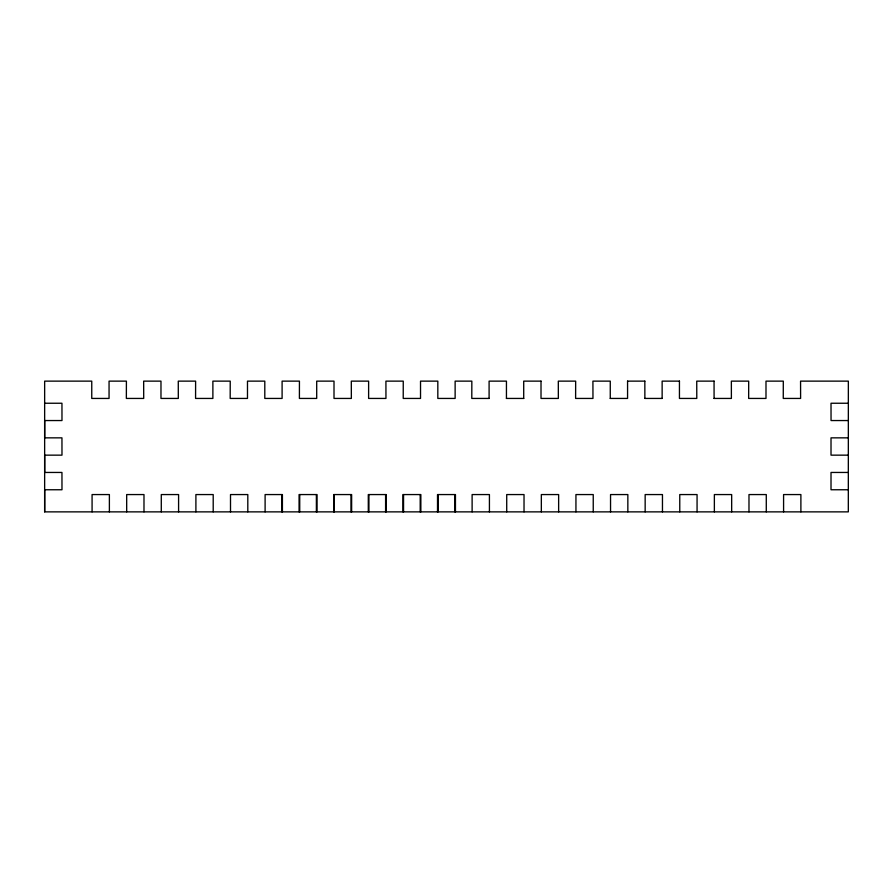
<?xml version="1.0" encoding="UTF-8"?>
<svg xmlns="http://www.w3.org/2000/svg" width="893" height="893" viewBox="0 0 893 893"><rect width="100%" height="100%" fill="white"/><g stroke="black" fill="none" stroke-linecap="round" stroke-linejoin="round"><path stroke-width="1.34" d="M714.054 398.434L731.389 398.434L731.356 381.132L748.691 381.132L748.658 398.434L765.993 398.434L765.993 381.132L783.306 381.132L783.261 398.434L800.608 398.434L800.563 381.132L848.35 381.132L848.317 511.868L44.65 511.868L44.65 489.755L61.985 489.755L61.952 472.453L44.65 472.453L44.65 455.151L61.985 455.151L61.952 437.849L44.65 437.849L44.65 420.547L61.985 420.547L61.952 403.245L44.65 403.245M541.046 381.132L523.711 381.132L523.711 398.434M627.533 381.132L644.869 381.132M679.484 381.132L662.137 381.132L662.137 398.434M714.087 381.132L696.741 381.132L696.786 398.434L679.439 398.434L679.439 381.132M489.141 398.434L471.794 398.434L471.839 381.132L455.129 381.132L455.129 398.434L437.827 398.434L437.827 381.132L420.525 381.132L420.525 398.434L403.223 398.434L403.256 381.132L385.921 381.132L385.955 398.434L368.619 398.434L368.619 381.132L351.306 381.132L351.351 398.434L334.004 398.434L334.004 381.132L316.702 381.132L316.702 398.434L299.401 398.434L299.434 381.132L282.099 381.132L282.099 398.434L264.797 398.434L264.797 381.132L247.484 381.132L247.484 398.434L230.182 398.434L230.227 381.132L212.88 381.132L212.88 398.434L195.578 398.434L195.612 381.132L178.276 381.132L178.31 398.434L160.974 398.434L160.974 381.132L143.661 381.132L143.706 398.434L126.359 398.434L126.404 381.132L109.058 381.132L109.058 398.434L91.756 398.434L91.756 381.132L44.65 381.132L44.65 511.868M506.409 398.434L523.745 398.434M610.232 398.434L627.567 398.434L627.567 381.132M644.835 398.434L662.171 398.434M848.35 403.245L831.015 403.245L831.048 420.547L848.35 420.547M848.35 437.849L831.015 437.849L831.015 455.151L848.35 455.151M848.35 472.453L831.015 472.453L831.015 489.755L848.35 489.755M800.887 511.868L800.887 494.566L783.585 494.566L783.585 511.868M766.283 511.868L766.283 494.566L748.981 494.566L748.981 511.868M731.668 511.868L731.668 494.566L714.367 494.566L714.367 511.868M714.054 381.132L714.087 398.434M697.065 511.868L697.065 494.566L679.763 494.566L679.763 511.868M662.461 511.868L662.461 494.566L645.159 494.566L645.159 511.868M644.835 381.132L644.869 398.434M627.846 511.868L627.846 494.566L610.544 494.566L610.544 511.868M610.265 398.434L610.265 381.132L592.919 381.132L592.963 398.434L575.617 398.434L575.661 381.132L558.315 381.132L558.348 398.434L541.013 398.434L541.013 381.132M593.242 511.868L593.242 494.566L575.94 494.566L575.94 511.868M558.638 511.868L558.638 494.566L541.337 494.566L541.337 511.868M524.024 511.868L524.024 494.566L506.722 494.566L506.722 511.868M506.443 398.434L506.443 381.132L489.096 381.132L489.096 398.434M489.42 511.868L489.42 494.566L472.118 494.566L472.118 511.868M455.452 511.868L455.452 494.566L437.514 494.566L437.514 511.868M454.816 494.566L454.816 511.868M438.15 494.566L438.15 511.868M420.849 511.868L420.849 494.566L402.899 494.566L402.899 511.868M420.201 494.566L420.201 511.868M403.547 494.566L403.547 511.868M386.234 511.868L386.234 494.566L368.296 494.566L368.296 511.868M385.597 494.566L385.597 511.868M368.932 494.566L368.932 511.868M351.63 511.868L351.63 494.566L333.692 494.566L333.692 511.868M350.994 494.566L350.994 511.868M334.328 494.566L334.328 511.868M317.026 511.868L317.026 494.566L299.077 494.566L299.077 511.868M316.379 494.566L316.379 511.868M299.724 494.566L299.724 511.868M282.411 511.868L282.411 494.566L265.109 494.566L265.109 511.868M281.775 494.566L281.775 511.868M247.808 511.868L247.808 494.566L230.506 494.566L230.506 511.868M213.204 511.868L213.204 494.566L195.902 494.566L195.902 511.868M178.589 511.868L178.589 494.566L161.287 494.566L161.287 511.868M143.985 511.868L143.985 494.566L126.683 494.566L126.683 511.868M109.381 511.868L109.381 494.566L92.079 494.566L92.079 511.868"/></g></svg>
